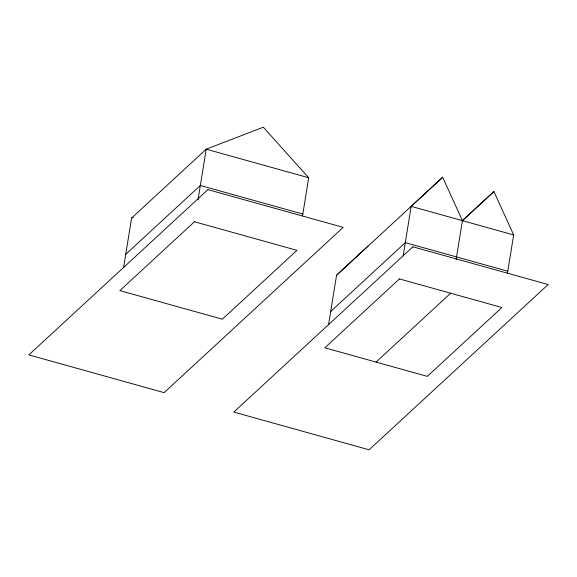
<?xml version="1.0" encoding="UTF-8"?>
<svg xmlns="http://www.w3.org/2000/svg" width="577" height="577" viewBox="0 0 577 577"><rect width="100%" height="100%" fill="white"/><g stroke="black" fill="none" stroke-linecap="round" stroke-linejoin="round"><path stroke-width="0.87" d="M123.579 267.605L131.606 218.048L206.22 149.183L263.336 127.2L308.702 177.774L302.536 215.827M198.048 199.628L206.22 149.183L308.702 177.774M328.544 324.779L336.571 275.215L368.068 246.083M403.157 255.914L411.177 206.357L442.682 177.226L462.422 220.652L456.118 259.592M507.5 273L513.66 234.947L493.919 191.514L462.227 220.767M462.422 220.652L493.919 191.514M125.736 254.327L200.342 185.469L302.824 214.06M336.571 275.215L442.682 177.226M330.693 311.501L405.306 242.643L507.789 271.226M376.06 362.075L450.666 293.217M131.606 218.048L133.287 217.399M411.177 206.357L513.66 234.947M207.908 189.638L28.85 354.898L164.128 392.634L343.185 227.367L207.908 189.638M194.463 221.756L119.857 290.613L222.34 319.196L296.946 250.339L194.463 221.756M412.872 246.812L233.815 412.072L369.092 449.8L548.15 284.54L412.872 246.812M399.428 278.929L324.822 347.787L427.297 376.37L501.911 307.512L399.428 278.929"/></g></svg>
